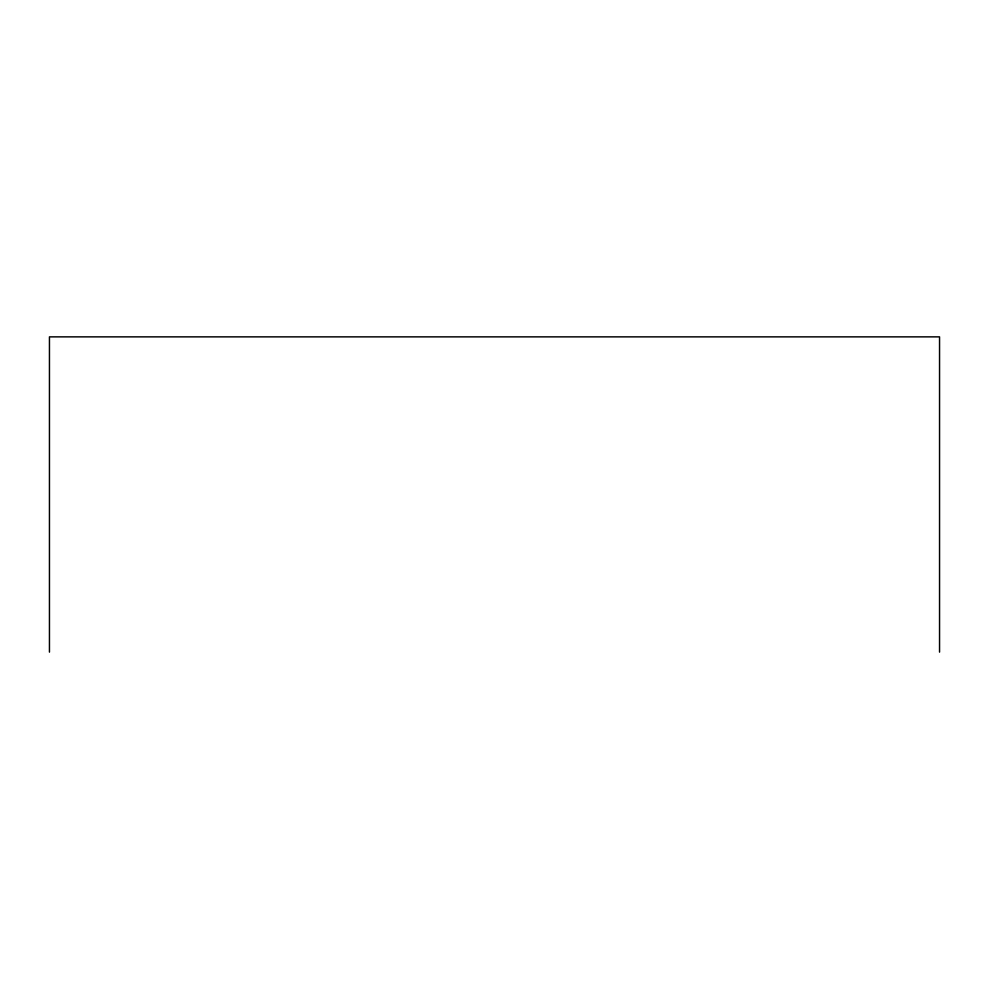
<?xml version="1.0" encoding="UTF-8"?>
<svg xmlns="http://www.w3.org/2000/svg" width="989" height="989" viewBox="0 0 989 989"><rect width="100%" height="100%" fill="white"/><g stroke="black" fill="none" stroke-linecap="round" stroke-linejoin="round"><path stroke-width="1.48" d="M939.55 652.134L939.55 336.866L49.45 336.866L49.45 652.134"/></g></svg>
